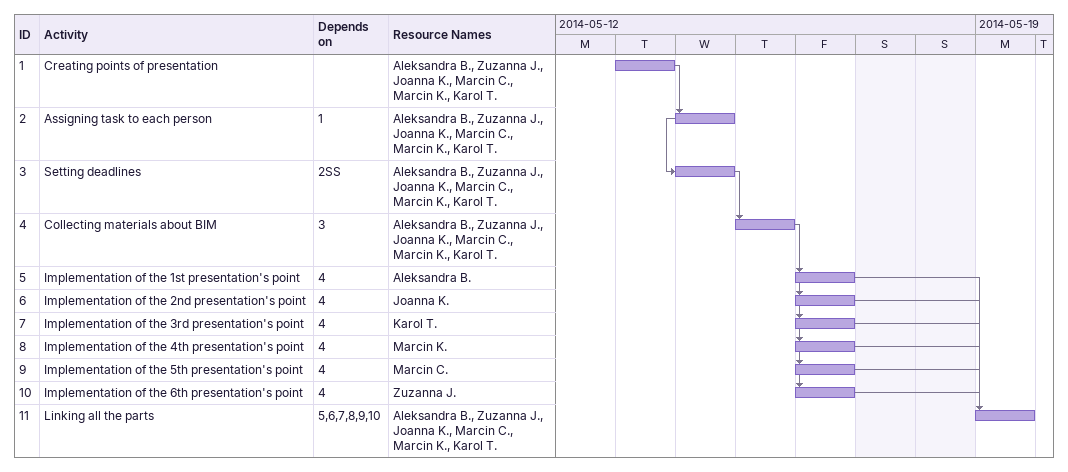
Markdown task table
| ID | Task | Start | Finish | Predecessors | Resources |
|---|---|---|---|---|---|
| 1 | Creating points of presentation | 2014-05-13 | 2014-05-13 |  | Aleksandra B., Zuzanna J., Joanna K., Marcin C., Marcin K., Karol T. |
| 2 | Assigning task to each person | 2014-05-14 | 2014-05-14 | 1 | Aleksandra B., Zuzanna J., Joanna K., Marcin C., Marcin K., Karol T. |
| 3 | Setting deadlines | 2014-05-14 | 2014-05-14 | 2SS | Aleksandra B., Zuzanna J., Joanna K., Marcin C., Marcin K., Karol T. |
| 4 | Collecting materials about BIM | 2014-05-15 | 2014-05-15 | 3 | Aleksandra B., Zuzanna J., Joanna K., Marcin C., Marcin K., Karol T. |
| 5 | Implementation of the 1st presentation's point | 2014-05-16 | 2014-05-16 | 4 | Aleksandra B. |
| 6 | Implementation of the 2nd presentation's point | 2014-05-16 | 2014-05-16 | 4 | Joanna K. |
| 7 | Implementation of the 3rd presentation's point | 2014-05-16 | 2014-05-16 | 4 | Karol T. |
| 8 | Implementation of the 4th presentation's point | 2014-05-16 | 2014-05-16 | 4 | Marcin K. |
| 9 | Implementation of the 5th presentation's point | 2014-05-16 | 2014-05-16 | 4 | Marcin C. |
| 10 | Implementation of the 6th presentation's point | 2014-05-16 | 2014-05-16 | 4 | Zuzanna J. |
| 11 | Linking all the parts | 2014-05-19 | 2014-05-19 | 5, 6, 7, 8, 9, 10 | Aleksandra B., Zuzanna J., Joanna K., Marcin C., Marcin K., Karol T. |
